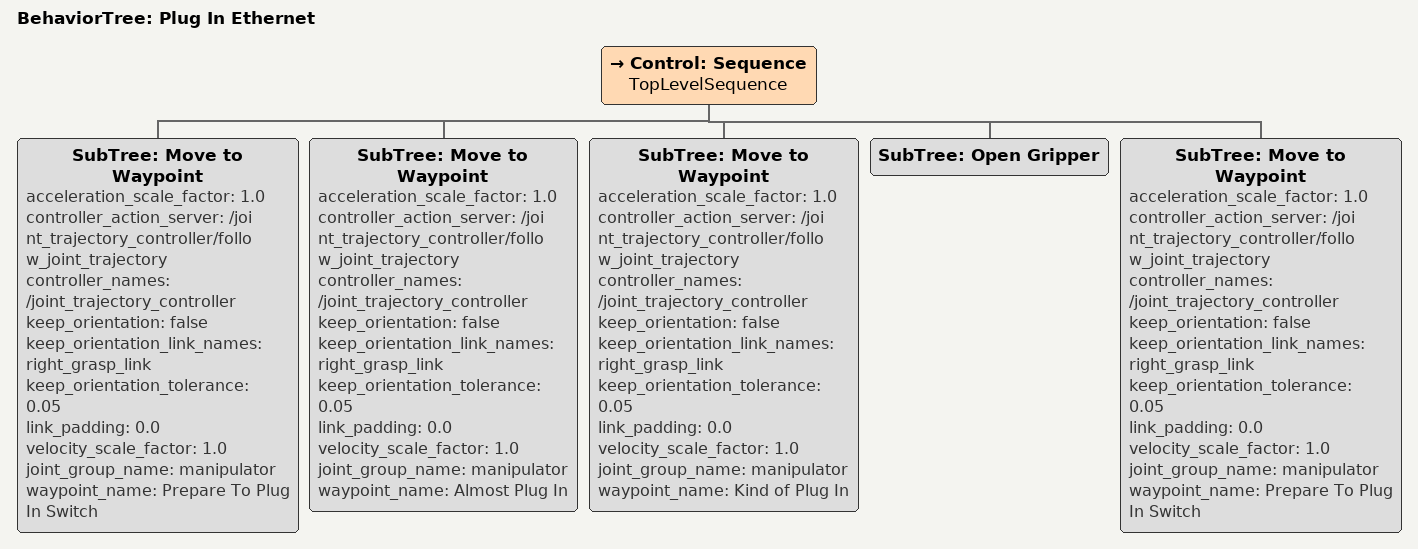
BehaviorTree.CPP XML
<?xml version='1.0' encoding='utf-8'?>
<root BTCPP_format="4" main_tree_to_execute="Plug In Ethernet">
  <BehaviorTree ID="Plug In Ethernet" _description="">
    <Control ID="Sequence" name="TopLevelSequence">
      <SubTree ID="Move to Waypoint" acceleration_scale_factor="1.0" controller_action_server="/joint_trajectory_controller/follow_joint_trajectory" controller_names="/joint_trajectory_controller" keep_orientation="false" keep_orientation_link_names="right_grasp_link" keep_orientation_tolerance="0.05" link_padding="0.0" velocity_scale_factor="1.0" joint_group_name="manipulator" waypoint_name="Prepare To Plug In Switch"/>
      <SubTree ID="Move to Waypoint" acceleration_scale_factor="1.0" controller_action_server="/joint_trajectory_controller/follow_joint_trajectory" controller_names="/joint_trajectory_controller" keep_orientation="false" keep_orientation_link_names="right_grasp_link" keep_orientation_tolerance="0.05" link_padding="0.0" velocity_scale_factor="1.0" joint_group_name="manipulator" waypoint_name="Almost Plug In"/>
      <SubTree ID="Move to Waypoint" acceleration_scale_factor="1.0" controller_action_server="/joint_trajectory_controller/follow_joint_trajectory" controller_names="/joint_trajectory_controller" keep_orientation="false" keep_orientation_link_names="right_grasp_link" keep_orientation_tolerance="0.05" link_padding="0.0" velocity_scale_factor="1.0" joint_group_name="manipulator" waypoint_name="Kind of Plug In"/>
      <SubTree ID="Open Gripper"/>
      <SubTree ID="Move to Waypoint" acceleration_scale_factor="1.0" controller_action_server="/joint_trajectory_controller/follow_joint_trajectory" controller_names="/joint_trajectory_controller" keep_orientation="false" keep_orientation_link_names="right_grasp_link" keep_orientation_tolerance="0.05" link_padding="0.0" velocity_scale_factor="1.0" joint_group_name="manipulator" waypoint_name="Prepare To Plug In Switch"/>
    </Control>
  </BehaviorTree>
</root>
